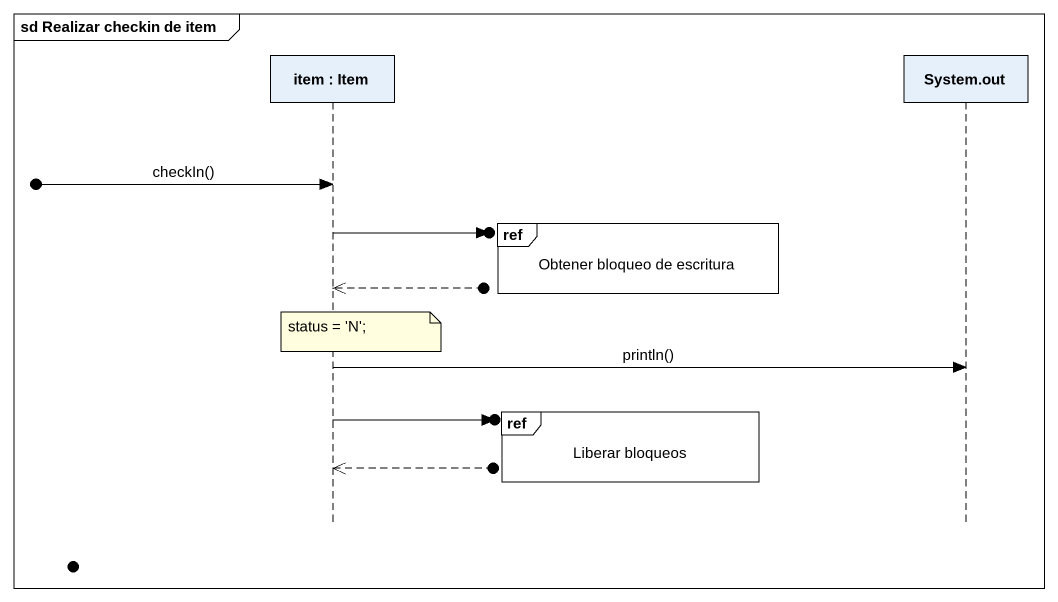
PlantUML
@startuml
mainframe sd Realizar checkin de item
hide footbox
participant "item : Item" as item
participant "System.out" as System_out

[o-> item : checkIn()
ref over item : Obtener bloqueo de escritura
item ->o]
item <<--o]
note over item : status = 'N';
item -> System_out : println()
ref over item : Liberar bloqueos
item ->o]
item <<--o]
@enduml
